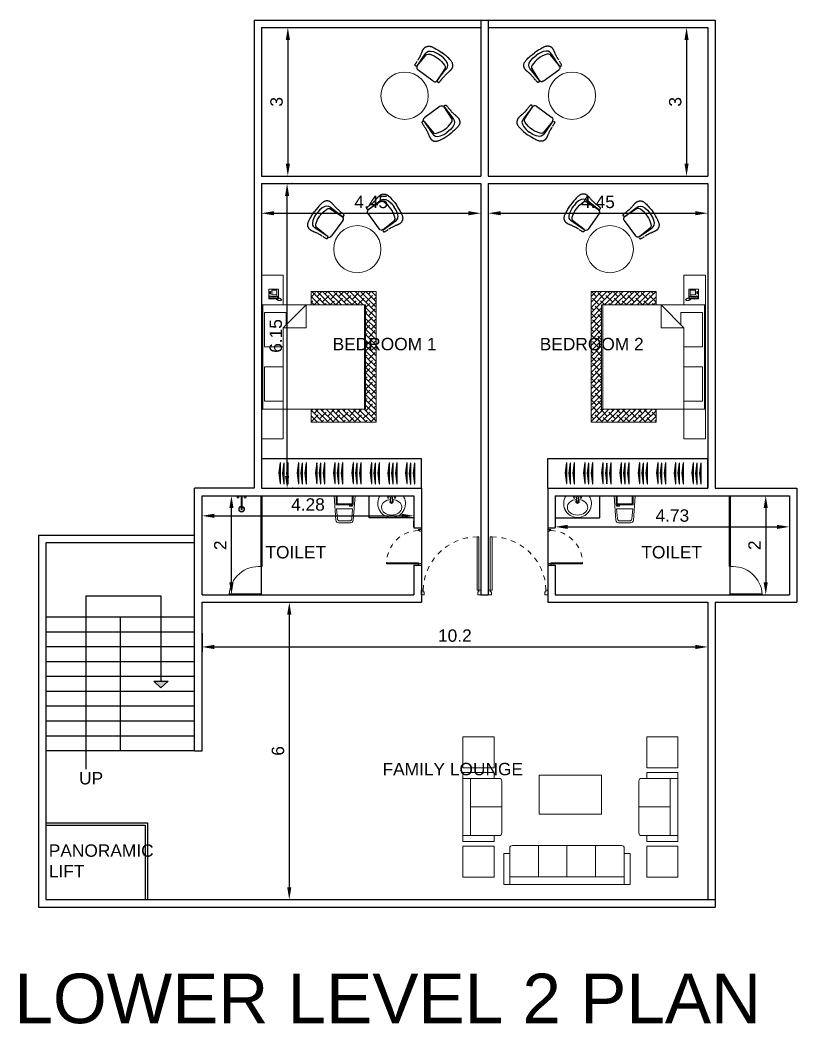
# Model space of a CAD drawing. Header units: metres. Extents: x 2480 to 2687, y 830 to 1066.
# Drawn here: x 2518.72 to 2534.39, y 871.99 to 892.25 of the extents above; entities that cross this region are included whole.
import ezdxf

# ---------------------------------------------------------------- set-up
doc = ezdxf.new("R2010")
doc.units = ezdxf.units.M
doc.linetypes.add('DASHED2', pattern=[0.375, 0.25, -0.125])
for name, color, linetype, lineweight in [('A-DOOR', 21, 'Continuous', 20), ('A-FURNITURE', 42, 'Continuous', 15), ('doors', 12, 'Continuous', 20), ('FUR', 32, 'Continuous', 15), ('furniture', 112, 'Continuous', 9), ('HAT', 9, 'Continuous', 0), ('wall', 7, 'Continuous', 30)]:
    doc.layers.add(name, color=color, linetype=linetype, lineweight=lineweight)
doc.layers.add('firnature', color=24, linetype='Continuous')
doc.layers.add('vatdung', color=9, linetype='Continuous')
doc.styles.add('ATTR', font='romans.shx', dxfattribs={"width": 0.8, "height": 1.2})
doc.styles.get("Standard").update_dxf_attribs({"font": 'arial.ttf'})
doc.dimstyles.new('ISO-25', dxfattribs={"dimtxt": 0.25, "dimasz": 0.25, "dimexe": 0.1, "dimexo": 0.625, "dimgap": 0.1, "dimtad": 1, "dimdsep": 46, "dimtxsty": 'Standard', "dimcen": 2.5, "dimclrd": 256, "dimclrt": 256, "dimadec": 0, "dimazin": 0, "dimtfac": 1, "dimtmove": 0, "dimatfit": 3, "dimfxl": 1, "dimarcsym": 0})

# ---------------------------------------------------------------- blocks, each defined once
blk = doc.blocks.new('*D395')
at = {"color": 0, "lineweight": -2, "transparency": 16777216}
for p, q in [((2524.211, 888.946), (2524.202, 888.946)), ((2524.211, 882.796), (2524.202, 882.796))]:
    blk.add_line(p, q, dxfattribs=at)
at = {"lineweight": -2, "transparency": 16777216}
blk.add_line((2524.102, 883.046), (2524.102, 888.696), dxfattribs=at)
at = {"lineweight": -3, "transparency": 16777216}
for points in [[(2524.061, 888.696), (2524.144, 888.696), (2524.102, 888.946)], [(2524.061, 883.046), (2524.144, 883.046), (2524.102, 882.796)]]:
    blk.add_solid(points, dxfattribs=at)
at = {"layer": 'Defpoints', "color": 0, "lineweight": -3, "transparency": 16777216}
for p in [(2523.586, 888.946), (2524.102, 888.946), (2523.586, 882.796)]:
    blk.add_point(p, dxfattribs=at)
at = {"lineweight": -3, "transparency": 16777216, "insert": (2523.875, 885.871), "char_height": 0.25, "attachment_point": 5, "rotation": 90}
blk.add_mtext('6.15', dxfattribs=at)
blk = doc.blocks.new('BED3')
at = {"layer": 'HAT'}
h = blk.add_hatch(dxfattribs=at)
h.set_pattern_fill('ANSI38,_O', color=256, scale=23.616)
h.set_pattern_definition([(45, (-846.376, -431.068), (-2.087379, 2.087379), []), (135, (-846.376, -431.068), (-6.262138, 2.087379), [7.38, -4.428])])
h.paths.add_polyline_path([(38.46, 80.06), (38.46, 88.12), (-1.68, 88.12), (-1.68, 38.09), (8.62, 38.09), (8.62, 80.06)])
h.paths.add_polyline_path([(38.46, 88.12), (38.46, 80.06), (88.68, 80.06), (88.68, 38.09), (98.83, 38.09), (98.83, 88.12)])
at = {"layer": 'FUR'}
for p, q in [((88.68, 80.06), (8.62, 80.06)), ((8.62, 80.06), (8.62, 0)), ((88.68, 79.13), (8.62, 79.13)), ((88.68, 0), (88.68, 80.06)), ((26.24, 34.32, 11.36), (8.62, 34.32, 11.36)), ((8.62, 34.32, 11.36), (26.24, 16.7, 11.36)), ((26.24, 16.7, 11.36), (26.24, 34.32, 11.36)), ((-14.26, 16.7), (8.62, 16.7)), ((-14.26, 16.7), (-14.26, 0)), ((4.15, 15.34, 27.83), (4.71, 15.52, 27.83)), ((8.62, 16.7), (8.62, 0)), ((14.49, 19.05, 12.8), (23.89, 19.05, 12.8)), ((14.49, 19.05, 12.8), (14.49, 2.35, 12.8)), ((88.68, 16.7, 11.36), (26.24, 16.7, 11.36)), ((40.83, 2.35, 12.8), (40.83, 16.7, 12.8)), ((56.17, 16.7, 12.8), (56.17, 2.35, 12.8)), ((82.52, 2.35, 12.8), (82.52, 16.7, 12.8)), ((88.68, 16.7), (111.56, 16.7)), ((88.68, 0), (88.68, 16.7)), ((111.56, 0), (111.56, 16.7)), ((-3.67, 13.05, 27.83), (-3.67, 5.54, 27.83)), ((3.94, 13.05, 27.83), (-3.67, 13.05, 27.83)), ((-2.69, 11.89, 27.83), (-2.69, 7.83, 27.83)), ((0.79, 11.89, 27.83), (-2.69, 11.89, 27.83)), ((-2.69, 7.83, 27.83), (0.79, 7.83, 27.83)), ((-1.82, 11.17, 27.83), (-1.82, 11.17, 27.83)), ((-1.82, 10.3, 27.83), (-1.82, 10.3, 27.83)), ((-1.82, 9.43, 27.83), (-1.82, 9.43, 27.83)), ((-1.82, 8.56, 27.83), (-1.82, 8.56, 27.83)), ((-0.95, 11.17, 27.83), (-0.95, 11.17, 27.83)), ((-0.95, 10.3, 27.83), (-0.95, 10.3, 27.83)), ((-0.95, 9.43, 27.83), (-0.95, 9.43, 27.83)), ((-0.95, 8.56, 27.83), (-0.95, 8.56, 27.83)), ((-0.08, 11.17, 27.83), (-0.08, 11.17, 27.83)), ((-0.08, 10.3, 27.83), (-0.08, 10.3, 27.83)), ((-0.08, 9.43, 27.83), (-0.08, 9.43, 27.83)), ((-0.08, 8.56, 27.83), (-0.08, 8.56, 27.83)), ((0.79, 7.83, 27.83), (0.79, 11.89, 27.83)), ((2.16, 6.99, 27.83), (2.16, 11.62, 27.83)), ((2.95, 12.53, 27.83), (3.29, 13.59, 27.83)), ((3.09, 6.99, 27.83), (3.09, 11.62, 27.83)), ((3.1, 13.77, 27.83), (3.66, 13.96, 27.83)), ((3.29, 14.14, 27.83), (3.84, 14.33, 27.83)), ((3.47, 14.52, 27.83), (4.03, 14.7, 27.83)), ((3.66, 14.89, 27.83), (4.22, 15.07, 27.83)), ((3.94, 5.54, 27.83), (3.94, 13.05, 27.83)), ((4.03, 11.36, 27.83), (4.59, 11.55, 27.83)), ((4.22, 11.73, 27.83), (4.77, 11.92, 27.83)), ((4.4, 12.1, 27.83), (4.96, 12.29, 27.83)), ((4.59, 15.07, 27.83), (5.14, 15.26, 27.83)), ((4.59, 12.47, 27.83), (5.14, 12.66, 27.83)), ((4.77, 14.7, 27.83), (5.33, 14.89, 27.83)), ((4.77, 12.85, 27.83), (5.33, 13.03, 27.83)), ((4.96, 14.33, 27.83), (5.51, 14.52, 27.83)), ((4.96, 13.96, 27.83), (5.51, 14.14, 27.83)), ((4.96, 13.59, 27.83), (5.51, 13.77, 27.83)), ((4.96, 13.22, 27.83), (5.51, 13.4, 27.83)), ((8.62, 0), (-14.26, 0)), ((-3.67, 5.54, 27.83), (3.94, 5.54, 27.83)), ((0.07, 6.82, 27.83), (-1.82, 6.82, 27.83)), ((-1.82, 6.82, 27.83), (-1.82, 6.38, 27.83)), ((-1.82, 6.38, 27.83), (0.07, 6.38, 27.83)), ((0.07, 6.38, 27.83), (0.07, 6.82, 27.83)), ((8.62, 0.93), (88.68, 0.93)), ((88.68, 0), (8.62, 0)), ((14.49, 2.35, 12.8), (40.83, 2.35, 12.8)), ((56.17, 2.35, 12.8), (82.52, 2.35, 12.8)), ((111.56, 0), (88.68, 0))]:
    blk.add_line(p, q, dxfattribs=at)
for points in [[(8.62, 38.09), (-1.68, 38.09), (-1.68, 88.12), (16.2, 88.12)], [(16.2, 88.12), (98.83, 88.12), (98.83, 38.09), (88.68, 38.09)]]:
    blk.add_lwpolyline(points, dxfattribs=at)
for centre, start, end in [((2.62, 11.62, 27.83), 298.49146, 241.50854), ((2.62, 6.99, 27.83), 118.49146, 61.50854)]:
    blk.add_arc(centre, 0.972, start, end, dxfattribs=at)
blk = doc.blocks.new('A$C362561F3')
at = {"layer": 'vatdung'}
for p, q in [((42, 441), (41, 420)), ((43, 460), (42, 441)), ((44, 479), (43, 460)), ((45, 496), (44, 479)), ((46, 511), (45, 496)), ((47, 523), (46, 511)), ((48, 532), (47, 523)), ((49, 540), (48, 532)), ((50, 546), (49, 540)), ((51, 550), (50, 546)), ((52, 554), (51, 550)), ((54, 556), (52, 554)), ((55, 558), (54, 556)), ((56, 560), (55, 558)), ((58, 561), (56, 560)), ((60, 563), (58, 561)), ((62, 564), (60, 563)), ((64, 565), (62, 564)), ((66, 566), (64, 565)), ((69, 566), (66, 566)), ((71, 567), (69, 566)), ((75, 567), (71, 567)), ((78, 566), (75, 567)), ((82, 566), (78, 566)), ((86, 564), (82, 566)), ((90, 562), (86, 564)), ((95, 559), (90, 562)), ((100, 555), (95, 559)), ((105, 549), (96, 277)), ((105, 549), (100, 555)), ((122, 231), (105, 546)), ((105, 544), (105, 544)), ((105, 544), (105, 544)), ((165, 609), (578, 609)), ((638, 546), (621, 231)), ((638, 549), (647, 277)), ((657, 564), (661, 566)), ((661, 566), (665, 566)), ((665, 566), (669, 567)), ((669, 567), (672, 567)), ((672, 567), (675, 566)), ((675, 566), (677, 566)), ((677, 566), (679, 565)), ((679, 565), (682, 564)), ((682, 564), (684, 563)), ((684, 563), (685, 561)), ((685, 561), (687, 560)), ((687, 560), (688, 558)), ((688, 558), (690, 556)), ((690, 556), (691, 554)), ((691, 554), (692, 550)), ((692, 550), (693, 546)), ((693, 546), (694, 540)), ((694, 540), (695, 532)), ((695, 532), (696, 523)), ((696, 523), (697, 511)), ((697, 511), (698, 496)), ((698, 496), (699, 479)), ((699, 479), (700, 460)), ((701, 441), (702, 420)), ((6, 219), (5, 210)), ((8, 227), (6, 219)), ((10, 237), (8, 227)), ((13, 247), (10, 237)), ((15, 257), (13, 247)), ((18, 269), (15, 257)), ((21, 281), (18, 269)), ((24, 295), (21, 281)), ((27, 309), (24, 295)), ((30, 325), (27, 309)), ((33, 342), (30, 325)), ((35, 360), (33, 342)), ((37, 379), (35, 360)), ((39, 399), (37, 379)), ((41, 420), (39, 399)), ((96, 277), (94, 217)), ((94, 217), (100, 184)), ((142, 202), (122, 231)), ((621, 231), (601, 202)), ((649, 217), (644, 184)), ((647, 277), (649, 217)), ((702, 420), (704, 399)), ((704, 399), (706, 379)), ((706, 379), (708, 360)), ((708, 360), (710, 342)), ((710, 342), (713, 325)), ((713, 325), (716, 309)), ((716, 309), (719, 295)), ((719, 295), (722, 281)), ((722, 281), (725, 269)), ((725, 269), (728, 257)), ((728, 257), (731, 247)), ((731, 247), (733, 237)), ((733, 237), (735, 227)), ((735, 227), (737, 219)), ((737, 219), (738, 210)), ((1, 181), (0, 174)), ((0, 174), (0, 167)), ((0, 167), (0, 160)), ((0, 160), (0, 153)), ((0, 153), (1, 146)), ((2, 195), (1, 188)), ((1, 188), (1, 181)), ((1, 146), (2, 139)), ((3, 203), (2, 195)), ((2, 139), (4, 132)), ((5, 210), (3, 203)), ((4, 132), (6, 125)), ((6, 125), (8, 118)), ((8, 118), (11, 111)), ((11, 111), (14, 104)), ((14, 104), (18, 97)), ((18, 97), (22, 90)), ((22, 90), (27, 83)), ((27, 83), (32, 76)), ((32, 76), (37, 70)), ((37, 70), (43, 64)), ((43, 64), (50, 59)), ((50, 59), (57, 53)), ((57, 53), (65, 48)), ((65, 48), (73, 44)), ((73, 44), (83, 39)), ((83, 39), (95, 35)), ((95, 35), (108, 30)), ((100, 184), (116, 147)), ((108, 30), (122, 26)), ((116, 147), (149, 116)), ((122, 26), (140, 22)), ((140, 22), (161, 18)), ((173, 184), (142, 202)), ((149, 116), (206, 90)), ((161, 18), (188, 14)), ((272, 158), (173, 184)), ((188, 14), (221, 11)), ((206, 90), (281, 73)), ((221, 11), (262, 7)), ((262, 7), (313, 3)), ((324, 150), (272, 158)), ((281, 73), (333, 68)), ((313, 3), (373, 0)), ((370, 150), (324, 150)), ((333, 68), (373, 68)), ((410, 68), (370, 68)), ((419, 150), (373, 150)), ((433, 3), (373, 0)), ((462, 73), (410, 68)), ((471, 158), (419, 150)), ((482, 7), (433, 3)), ((537, 90), (462, 73)), ((570, 184), (471, 158)), ((523, 11), (482, 7)), ((556, 14), (523, 11)), ((594, 116), (537, 90)), ((582, 18), (556, 14)), ((601, 202), (570, 184)), ((604, 22), (582, 18)), ((627, 147), (594, 116)), ((621, 26), (604, 22)), ((636, 30), (621, 26)), ((644, 184), (627, 147)), ((648, 35), (636, 30)), ((660, 39), (648, 35)), ((670, 44), (660, 39)), ((679, 48), (670, 44)), ((686, 53), (679, 48)), ((694, 59), (686, 53)), ((700, 64), (694, 59)), ((706, 70), (700, 64)), ((711, 76), (706, 70)), ((716, 83), (711, 76)), ((721, 90), (716, 83)), ((725, 97), (721, 90)), ((729, 104), (725, 97)), ((732, 111), (729, 104)), ((735, 118), (732, 111)), ((738, 125), (735, 118)), ((738, 210), (740, 203)), ((740, 132), (738, 125)), ((740, 203), (741, 195)), ((741, 139), (740, 132)), ((741, 195), (742, 188)), ((742, 146), (741, 139)), ((742, 188), (742, 181)), ((742, 181), (743, 174)), ((743, 153), (742, 146)), ((743, 174), (743, 167)), ((743, 167), (743, 160)), ((743, 160), (743, 153))]:
    blk.add_line(p, q, dxfattribs=at)
for centre, start, end in [((165, 549), 90, 183.0587), ((578, 549), 356.9413, 90)]:
    blk.add_arc(centre, 60, start, end, dxfattribs=at)
blk = doc.blocks.new('A$C679C0CE6')
at = {"layer": 'firnature', "color": 8}
for points in [[(0.027, 0), (0, 0.207), (0.027, 0.421)], [(0.027, 0.421), (0.033, 0.421), (0.033, 0), (0.027, 0)], [(0.027, 0.046), (0.006, 0.207), (0.027, 0.374)], [(0.027, 0.046), (0.027, 0.374)]]:
    blk.add_lwpolyline(points, dxfattribs=at)
blk = doc.blocks.new('A$C2CD827C7')
at = {"layer": 'FUR'}
for p, q in [((0, 0.157), (0, 0.787)), ((0, 0.787), (0.63, 0.787)), ((0.63, 0.787), (0.63, 0.157)), ((0.722, 0.787), (0.722, 0.157)), ((0.722, 0.787), (2.112, 0.787)), ((0.84, 0.787), (0.84, 0.052)), ((1.994, 0.63), (0.84, 0.63)), ((1.417, 0.63), (1.417, 0)), ((1.994, 0.787), (1.994, 0.052)), ((2.112, 0.787), (2.112, 0.157)), ((2.205, 0.787), (2.205, 0.157)), ((2.834, 0.787), (2.205, 0.787)), ((2.834, 0.157), (2.834, 0.787)), ((0.63, 0.157), (0, 0.157)), ((0.84, 0.157), (0.722, 0.157)), ((1.942, 0), (0.893, 0)), ((2.112, 0.157), (1.994, 0.157)), ((2.205, 0.157), (2.834, 0.157))]:
    blk.add_line(p, q, dxfattribs=at)
for centre, start, end in [((0.893, 0.052), 180, 270), ((1.942, 0.052), 270, 0)]:
    blk.add_arc(centre, 0.0525, start, end, dxfattribs=at)
blk = doc.blocks.new('A$C54853724')
at = {"layer": 'FUR'}
for p, q in [((0.787, 2.544), (0.157, 2.544)), ((0.157, 2.426), (0.157, 2.544)), ((0.787, 2.544), (0.787, 0)), ((0, 0.17), (0, 2.374)), ((0.787, 2.426), (0.052, 2.426)), ((0.63, 0.118), (0.63, 2.426)), ((0.63, 1.849), (0, 1.849)), ((0.63, 1.272), (0, 1.272)), ((0.63, 0.695), (0, 0.695)), ((0.787, 0.118), (0.052, 0.118)), ((0.157, 0), (0.157, 0.118)), ((0.787, 0), (0.157, 0))]:
    blk.add_line(p, q, dxfattribs=at)
for centre, start, end in [((0.052, 2.374), 90, 180), ((0.052, 0.17), 180, 270)]:
    blk.add_arc(centre, 0.0525, start, end, dxfattribs=at)
blk = doc.blocks.new('Chuveiro (P)')
at = {"layer": 'furniture'}
for p, q in [((0.073, 0.38), (0.073, 0)), ((0.097, 0.38), (0.097, 0)), ((-0.04, 0.057), (0.01, 0.057)), ((-0.037, 0.017), (-0.04, 0.057)), ((-0.037, 0.017), (0.007, 0.017)), ((-0.03, 0.017), (-0.03, 0)), ((0, 0.017), (0, 0)), ((0.007, 0.017), (0.01, 0.057)), ((0.163, 0.017), (0.16, 0.057)), ((0.21, 0.057), (0.16, 0.057)), ((0.207, 0.017), (0.163, 0.017)), ((0.17, 0.017), (0.17, 0)), ((0.2, 0.017), (0.2, 0)), ((0.207, 0.017), (0.21, 0.057))]:
    blk.add_line(p, q, dxfattribs=at)
for centre, radius, start, end in [((0.085, 0.377), 0.0825, 278.4801, 261.5199), ((0.085, 0.377), 0.0693, 280.118, 259.882), ((0.085, 0.38), 0.0122, 0, 180)]:
    blk.add_arc(centre, radius, start, end, dxfattribs=at)
blk = doc.blocks.new('*U424')
for p, q in [((-262.5, 0), (-216.9675, -614.6725)), ((262.5, 0), (-262.5, 0)), ((-212.5, -225), (-212.5, 0)), ((-187.5, -200), (-187.5, 0)), ((187.5, 0), (187.5, -200)), ((212.5, 0), (212.5, -225)), ((216.97, -614.6725), (262.5, 0)), ((212.5, -225), (-212.5, -225)), ((-200, -237.5), (-150, -237.5)), ((-200, -262.5), (-200, -237.5)), ((187.5, -200), (-187.5, -200)), ((-150, -237.5), (-150, -225)), ((-125, -225), (-125, -262.5)), ((-125, -262.5), (-200, -262.5)), ((-178.8875, -578.3525), (-200, -325)), ((-200, -325), (200, -325)), ((200, -325), (178.8875, -578.3525)), ((150, -675), (-150, -675)), ((125, -625), (-125, -625))]:
    blk.add_line(p, q)
for centre, radius, start, end in [((-144.5675, -601.635), 73.5657, 190.2087, 265.7652), ((-129.06, -575.2425), 49.9235, 183.5743, 274.6655), ((129.0625, -575.2425), 49.9235, 265.3345, 356.4257), ((144.57, -601.635), 73.5657, 274.2348, 349.7913)]:
    blk.add_arc(centre, radius, start, end)
at = {"style": 'ATTR', "width": 0.8, "flags": 9}
blk.add_attdef('ESTCODE', (0, 0), '', height=0.0000173, dxfattribs=at)
blk = doc.blocks.new('$@$_rakovina5')
at = {"lineweight": 13}
for p, q in [((-230, -20), (230, -20)), ((-20, -52), (-14, -144)), ((-14, -144), (-12, -147)), ((-12, -147), (-9, -149)), ((-9, -149), (-3, -151)), ((-3, -151), (0, -151)), ((3, -151), (0, -151)), ((9, -149), (3, -151)), ((12, -147), (9, -149)), ((14, -144), (12, -147)), ((20, -52), (14, -144))]:
    blk.add_line(p, q, dxfattribs=at)
for centre, radius in [((-66, -56), 15.2), ((0, -52), 19.3), ((66, -56), 15.2)]:
    blk.add_circle(centre, radius, dxfattribs=at)
for centre, radius, start, end in [((-5, -178), 275, 144.9147, 205.5417), ((5, -178), 275, 334.4583, 35.0853), ((0, -182), 278, 204.3749, 335.6251)]:
    blk.add_arc(centre, radius, start, end, dxfattribs=at)
at = {"lineweight": 5}
for radius, start, end in [(34.5, 117.6597, 62.3403), (19.1, 140.7325, 39.2675)]:
    blk.add_arc((0, -139), radius, start, end, dxfattribs=at)
at = {"lineweight": 5, "extrusion": (0, 0, -1)}
blk.add_ellipse((0, -252), major_axis=(206, 0), ratio=0.765899, start_param=4.794604, end_param=10.913359, dxfattribs=at)
blk = doc.blocks.new('A$C07A560C8')
at = {"linetype": 'Continuous'}
for p, q in [((0, 4), (1.6, 4)), ((0, 0), (0, 4)), ((2.5, 0), (0, 0)), ((1.6, 4), (1.6, 2.5)), ((1.6, 2.5), (2.5, 2.5)), ((2.5, 2.5), (2.5, 0))]:
    blk.add_line(p, q, dxfattribs=at)
blk = doc.blocks.new('D45l')
at = {"layer": 'A-DOOR'}
for p, q in [((8.1, 36.42), (8.1, 2.74)), ((9.24, 36.42), (8.1, 36.42)), ((9.24, 36.42), (9.24, 2.74)), ((8.1, 2.74), (9.24, 2.74))]:
    blk.add_line(p, q, dxfattribs=at)
at = {"layer": 'A-DOOR', "color": 9, "linetype": 'DASHED2'}
blk.add_arc((8.96, 2.03), 34.39, 1.18698, 89.52136, dxfattribs=at)
at = {"layer": 'A-DOOR', "yscale": 0.7654500000000001, "zscale": 0.7654500000000001}
for p, xscale in [((6.87, -0.32), 0.7654500000000001), ((44.57, -0.32), -0.7654500000000001)]:
    blk.add_blockref('A$C07A560C8', p, dxfattribs=dict(at, xscale=xscale))

msp = doc.modelspace()

# ---------------------------------------------------------------- hatches: boundary and pattern name
h = msp.add_hatch(color=256)
h.dxf.hatch_style = 1
h.paths.add_polyline_path([(2521.413, 878.904), (2521.558, 878.768), (2521.702, 878.904)])

# ---------------------------------------------------------------- linework, layer by layer
for p, q in [((2523.436, 892.246), (2523.436, 882.796)), ((2523.436, 892.246), (2532.736, 892.246)), ((2528.011, 892.246), (2528.011, 889.096)), ((2528.161, 892.246), (2528.161, 889.096)), ((2532.736, 892.246), (2532.736, 882.796)), ((2523.586, 892.096), (2523.586, 889.096)), ((2523.586, 892.096), (2528.011, 892.096)), ((2524.211, 892.096), (2524.217, 892.096)), ((2528.161, 892.096), (2532.586, 892.096)), ((2531.961, 892.096), (2532.06, 892.096)), ((2532.586, 892.096), (2532.586, 889.096)), ((2524.117, 891.846), (2524.117, 889.346)), ((2532.16, 891.846), (2532.16, 889.346)), ((2523.586, 889.096), (2528.011, 889.096)), ((2524.211, 889.096), (2524.217, 889.096)), ((2528.161, 889.096), (2532.586, 889.096)), ((2531.961, 889.096), (2532.06, 889.096)), ((2523.586, 888.946), (2528.011, 888.946)), ((2523.586, 888.946), (2523.586, 882.796)), ((2528.011, 888.946), (2528.011, 880.646)), ((2528.161, 888.946), (2532.586, 888.946)), ((2528.161, 888.946), (2528.161, 880.646)), ((2532.586, 888.946), (2532.586, 882.796)), ((2523.586, 888.321), (2523.586, 888.247)), ((2523.836, 888.347), (2527.761, 888.347)), ((2528.011, 888.321), (2528.011, 888.247)), ((2528.161, 888.321), (2528.161, 888.247)), ((2528.411, 888.347), (2532.336, 888.347)), ((2532.586, 888.321), (2532.586, 888.247)), ((2522.236, 877.496), (2522.236, 882.796)), ((2523.436, 882.796), (2522.236, 882.796)), ((2523.586, 882.796), (2526.811, 882.796)), ((2526.811, 882.796), (2526.811, 880.496)), ((2529.361, 882.796), (2529.361, 880.496)), ((2529.361, 882.796), (2532.586, 882.796)), ((2532.736, 882.796), (2534.386, 882.796)), ((2534.386, 882.796), (2534.386, 880.496)), ((2522.386, 882.646), (2526.661, 882.646)), ((2522.386, 880.646), (2522.386, 882.646)), ((2523.011, 882.646), (2523.08, 882.646)), ((2523.586, 880.646), (2523.586, 882.646)), ((2526.661, 882.646), (2526.661, 881.996)), ((2529.511, 882.646), (2529.511, 881.996)), ((2529.511, 882.646), (2534.236, 882.646)), ((2533.036, 882.646), (2533.036, 880.646)), ((2533.611, 882.646), (2533.657, 882.646)), ((2534.236, 882.646), (2534.236, 880.646)), ((2522.98, 880.896), (2522.98, 882.396)), ((2533.757, 882.396), (2533.757, 880.896)), ((2522.386, 882.021), (2522.386, 882.14)), ((2522.636, 882.24), (2526.411, 882.24)), ((2526.661, 882.021), (2526.661, 882.14)), ((2526.661, 881.996), (2526.811, 881.996)), ((2529.361, 881.996), (2529.511, 881.996)), ((2529.761, 882.018), (2533.986, 882.018)), ((2534.236, 882.021), (2534.236, 881.918)), ((2519.086, 881.846), (2519.086, 874.346)), ((2522.236, 881.846), (2519.086, 881.846)), ((2519.236, 881.696), (2519.236, 874.496)), ((2522.236, 881.696), (2519.236, 881.696)), ((2526.661, 881.246), (2526.811, 881.246)), ((2526.661, 881.246), (2526.661, 880.646)), ((2529.361, 881.246), (2529.511, 881.246)), ((2529.511, 881.246), (2529.511, 880.646)), ((2520.046, 877.13), (2520.046, 880.623)), ((2520.046, 880.623), (2521.558, 880.623)), ((2521.558, 880.623), (2521.558, 878.904)), ((2522.386, 880.646), (2526.661, 880.646)), ((2522.386, 880.496), (2526.811, 880.496)), ((2522.386, 877.496), (2522.386, 880.496)), ((2523.011, 880.646), (2523.08, 880.646)), ((2523.011, 880.496), (2524.246, 880.496)), ((2528.011, 880.646), (2528.161, 880.646)), ((2529.361, 880.496), (2532.586, 880.496)), ((2529.511, 880.646), (2534.236, 880.646)), ((2532.586, 880.496), (2532.586, 874.496)), ((2532.736, 880.496), (2532.736, 874.496)), ((2532.736, 880.496), (2532.736, 874.346)), ((2532.736, 880.496), (2534.386, 880.496)), ((2533.611, 880.646), (2533.657, 880.646)), ((2522.236, 880.196), (2519.236, 880.196)), ((2520.736, 880.196), (2520.736, 877.496)), ((2524.146, 880.246), (2524.146, 874.746)), ((2522.236, 879.896), (2519.236, 879.896)), ((2522.386, 879.871), (2522.386, 879.494)), ((2532.586, 879.871), (2532.586, 879.494)), ((2522.236, 879.596), (2519.236, 879.596)), ((2522.636, 879.594), (2532.336, 879.594)), ((2522.236, 879.296), (2519.236, 879.296)), ((2522.236, 878.996), (2519.236, 878.996)), ((2521.558, 878.768), (2521.413, 878.904)), ((2521.413, 878.904), (2521.702, 878.904)), ((2521.558, 878.768), (2521.702, 878.904)), ((2522.236, 878.696), (2519.236, 878.696)), ((2522.236, 878.396), (2519.236, 878.396)), ((2522.236, 878.096), (2519.236, 878.096)), ((2522.236, 877.796), (2519.236, 877.796)), ((2522.236, 877.496), (2519.236, 877.496)), ((2522.236, 877.496), (2522.386, 877.496)), ((2519.236, 874.496), (2532.736, 874.496)), ((2523.011, 874.496), (2524.246, 874.496)), ((2519.086, 874.346), (2532.736, 874.346))]:
    msp.add_line(p, q)
at = {"color": 5, "lineweight": 50}
for p, q in [((2523.586, 881.215), (2523.586, 882.646)), ((2533.036, 881.215), (2533.036, 882.646)), ((2523.586, 880.652), (2522.936, 880.652)), ((2523.586, 880.646), (2523.586, 880.652)), ((2533.036, 880.646), (2533.036, 880.652)), ((2533.036, 880.652), (2533.686, 880.652))]:
    msp.add_line(p, q, dxfattribs=at)
at = {"color": 5}
for p, q in [((2519.236, 876.046), (2521.286, 876.046)), ((2521.286, 876.046), (2521.286, 874.496)), ((2519.236, 875.996), (2521.236, 875.996)), ((2521.236, 875.996), (2521.236, 874.496))]:
    msp.add_line(p, q, dxfattribs=at)
at = {"lineweight": -3}
for points in [[(2524.076, 891.846), (2524.159, 891.846), (2524.117, 892.096)], [(2532.118, 891.846), (2532.201, 891.846), (2532.16, 892.096)], [(2524.076, 889.346), (2524.159, 889.346), (2524.117, 889.096)], [(2532.118, 889.346), (2532.201, 889.346), (2532.16, 889.096)], [(2523.836, 888.389), (2523.836, 888.306), (2523.586, 888.347)], [(2527.761, 888.389), (2527.761, 888.306), (2528.011, 888.347)], [(2528.411, 888.389), (2528.411, 888.306), (2528.161, 888.347)], [(2532.336, 888.389), (2532.336, 888.306), (2532.586, 888.347)], [(2522.938, 882.396), (2523.022, 882.396), (2522.98, 882.646)], [(2533.715, 882.396), (2533.798, 882.396), (2533.757, 882.646)], [(2522.636, 882.282), (2522.636, 882.199), (2522.386, 882.24)], [(2526.411, 882.282), (2526.411, 882.199), (2526.661, 882.24)], [(2529.761, 882.059), (2529.761, 881.976), (2529.511, 882.018)], [(2533.986, 882.059), (2533.986, 881.976), (2534.236, 882.018)], [(2522.938, 880.896), (2523.022, 880.896), (2522.98, 880.646)], [(2533.715, 880.896), (2533.798, 880.896), (2533.757, 880.646)], [(2524.104, 880.246), (2524.188, 880.246), (2524.146, 880.496)], [(2522.636, 879.636), (2522.636, 879.552), (2522.386, 879.594)], [(2532.336, 879.636), (2532.336, 879.552), (2532.586, 879.594)], [(2524.104, 874.746), (2524.188, 874.746), (2524.146, 874.496)]]:
    msp.add_solid(points, dxfattribs=at)
at = {"layer": 'doors', "color": 5}
for centre, start, end in [((2523.529, 880.624), 84.5227, 177.2861), ((2533.093, 880.624), 2.7139, 95.4773)]:
    msp.add_arc(centre, 0.594, start, end, dxfattribs=at)
at = {"layer": 'FUR'}
msp.add_lwpolyline([(2530.445, 877.008), (2530.445, 876.221), (2529.186, 876.221), (2529.186, 877.008)], close=True, dxfattribs=at)
for centre in [(2526.473, 890.719), (2529.849, 890.719), (2525.519, 887.622), (2530.612, 887.622)]:
    msp.add_circle(centre, 0.477, dxfattribs=at)
at = {"layer": 'furniture', "lineweight": -2}
for p, q in [((2525.761, 882.197), (2525.761, 882.646)), ((2530.411, 882.197), (2530.411, 882.646)), ((2526.661, 882.197), (2525.761, 882.197)), ((2529.511, 882.197), (2530.411, 882.197))]:
    msp.add_line(p, q, dxfattribs=at)
at = {"layer": 'wall', "color": 18, "true_color": 0x000000}
for p, q in [((2523.586, 883.396), (2526.811, 883.396)), ((2526.811, 882.796), (2526.811, 883.396)), ((2529.361, 883.396), (2532.586, 883.396)), ((2529.361, 882.796), (2529.361, 883.396)), ((2532.586, 882.796), (2532.586, 883.396)), ((2523.586, 882.796), (2526.811, 882.796))]:
    msp.add_line(p, q, dxfattribs=at)

# ---------------------------------------------------------------- block references
at = {"layer": 'A-DOOR', "extrusion": (0, 0, -1), "yscale": 0.03188088091862116, "zscale": -0.03188088091862116}
for p, xscale in [((-2528.23, 880.656), 0.03188088091862116), ((-2527.942, 880.656), -0.03188088091862116)]:
    msp.add_blockref('D45l', p, dxfattribs=dict(at, xscale=xscale))
at = {"layer": 'A-FURNITURE', "extrusion": (0, 0, -1), "zscale": -1, "rotation": 180}
for p in [(-2523.936, 883.312), (-2524.01, 883.306), (-2524.091, 883.309), (-2524.304, 883.312), (-2524.379, 883.306), (-2524.46, 883.309), (-2524.672, 883.312), (-2524.747, 883.306), (-2524.828, 883.309), (-2525.041, 883.312), (-2525.115, 883.306), (-2525.196, 883.309), (-2525.409, 883.312), (-2525.484, 883.306), (-2525.565, 883.309), (-2525.777, 883.312), (-2525.852, 883.306), (-2525.933, 883.309), (-2526.135, 883.31), (-2526.21, 883.306), (-2526.291, 883.309), (-2526.492, 883.312), (-2526.567, 883.303), (-2526.648, 883.306), (-2529.711, 883.312), (-2529.785, 883.306), (-2529.866, 883.309), (-2530.079, 883.312), (-2530.154, 883.306), (-2530.235, 883.309), (-2530.447, 883.312), (-2530.522, 883.306), (-2530.603, 883.309), (-2530.816, 883.312), (-2530.89, 883.306), (-2530.971, 883.309), (-2531.184, 883.312), (-2531.259, 883.306), (-2531.34, 883.309), (-2531.552, 883.312), (-2531.627, 883.306), (-2531.708, 883.309), (-2531.91, 883.31), (-2531.985, 883.306), (-2532.066, 883.309), (-2532.267, 883.312), (-2532.342, 883.303), (-2532.423, 883.306)]:
    msp.add_blockref('A$C679C0CE6', p, dxfattribs=at)
at = {"layer": 'doors', "extrusion": (0, 0, -1), "yscale": 0.019114444619227, "zscale": -0.019114444619227}
for p, xscale, rotation in [((-2526.805, 881.114), -0.019114444619227, 269.9999999999586), ((-2529.367, 881.114), 0.019114444619227, 90.00000000004138)]:
    msp.add_blockref('D45l', p, dxfattribs=dict(at, xscale=xscale, rotation=rotation))
at = {"layer": 'FUR', "yscale": 0.02622950819672131, "zscale": 0.02622950819672131}
for p, xscale, rotation in [((2523.586, 886.722), 0.02622950819672131, 270), ((2532.545, 886.722), -0.02622950819672131, 90)]:
    msp.add_blockref('BED3', p, dxfattribs=dict(at, xscale=xscale, rotation=rotation))
at = {"layer": 'FUR', "xscale": -1, "rotation": 90}
msp.add_blockref('A$C2CD827C7', (2528.433, 877.782), dxfattribs=at)
at = {"layer": 'FUR', "rotation": 270}
for name, p in [('A$C2CD827C7', (2531.199, 877.782)), ('A$C54853724', (2528.476, 875.586))]:
    msp.add_blockref(name, p, dxfattribs=at)
at = {"layer": 'furniture'}
for name, p, xscale, yscale, zscale, rotation in [('Chuveiro (P)', (2523.124, 882.644), -0.7143890813859273, 0.7143890813859273, 0.7143890813859273, 179.9434343326233), ('*U424', (2525.261, 882.646), -0.0008088235295765, 0.0008088235295765, 0.0008088235295765, 359.9999999996527)]:
    msp.add_blockref(name, p, dxfattribs=dict(at, xscale=xscale, yscale=yscale, zscale=zscale, rotation=rotation))
at = {"layer": 'furniture', "lineweight": 0, "xscale": -0.0010000000002037, "yscale": 0.0010000000002037, "zscale": 0.0010000000002037, "rotation": 0.0001304957722680911}
msp.add_blockref('$@$_rakovina5', (2526.211, 882.666), dxfattribs=at)
at = {"layer": 'furniture', "lineweight": 0, "xscale": 0.0010000000002037, "yscale": 0.0010000000002037, "zscale": 0.0010000000002037}
msp.add_blockref('$@$_rakovina5', (2529.961, 882.666), dxfattribs=at)
at = {"layer": 'furniture', "xscale": 0.0008088235295765, "yscale": 0.0008088235295765, "zscale": 0.0008088235295765}
msp.add_blockref('*U424', (2530.911, 882.646), dxfattribs=at)
at = {"layer": 'vatdung'}
for p, xscale, yscale, zscale, rotation in [((2527.512, 891.382), 0.0009368478044936298, 0.0009368478044936298, 0.0009368478044936298, 144.0484770815108), ((2528.81, 891.382), -0.0009368478044936298, 0.0009368478044936298, 0.0009368478044936298, 215.9515229184892), ((2527.651, 890.136), -0.0009368478044936299, 0.0009368478044936297, 0.0009368478044936297, 35.95152291848918), ((2528.671, 890.136), 0.0009368478044936299, 0.0009368478044936299, 0.0009368478044936299, 324.0484770815108), ((2526.103, 888.801), -0.0009368478044936299, 0.0009368478044936297, 0.0009368478044936297, 125.9515229184892), ((2530.028, 888.801), 0.0009368478044936299, 0.0009368478044936299, 0.0009368478044936299, 234.0484770815108), ((2524.857, 888.662), 0.0009368478044936297, 0.0009368478044936297, 0.0009368478044936297, 234.0484770815108), ((2531.274, 888.662), -0.0009368478044936298, 0.0009368478044936297, 0.0009368478044936297, 125.9515229184892)]:
    msp.add_blockref('A$C362561F3', p, dxfattribs=dict(at, xscale=xscale, yscale=yscale, zscale=zscale, rotation=rotation))

# ---------------------------------------------------------------- texts
at = {"lineweight": -3}
for s, height, p in [('BEDROOM 1', 0.25, (2525.021, 885.582)), ('BEDROOM 2', 0.25, (2529.199, 885.582)), ('TOILET', 0.25, (2523.665, 881.382)), ('TOILET', 0.25, (2531.248, 881.382)), ('FAMILY LOUNGE', 0.25, (2526.027, 877.005)), ('UP', 0.25, (2519.906, 876.82)), ('PANORAMIC', 0.25, (2519.295, 875.36)), ('LIFT', 0.25, (2519.296, 874.943)), ('LOWER LEVEL 2 PLAN', 1, (2518.602, 872.001))]:
    msp.add_text(s, height=height, dxfattribs=at).set_placement(p)
at = {"char_height": 0.25, "attachment_point": 5, "rotation": 90}
for s, insert in [('3', (2523.89, 890.596)), ('3', (2531.932, 890.596)), ('2', (2522.754, 881.646)), ('2', (2533.531, 881.646)), ('6', (2523.918, 877.496))]:
    msp.add_mtext(s, dxfattribs=dict(at, insert=insert))
at = {"char_height": 0.25, "attachment_point": 5}
for s, insert in [('4.45', (2525.798, 888.574)), ('4.45', (2530.373, 888.574)), ('4.28', (2524.523, 882.468)), ('4.73', (2531.873, 882.245)), ('10.2', (2527.486, 879.822))]:
    msp.add_mtext(s, dxfattribs=dict(at, insert=insert))

# ---------------------------------------------------------------- dimensions: what is measured, and where the dimension line sits
at = {"color": 4, "lineweight": -3}
dim = msp.add_linear_dim(base=(2524.102, 888.946), p1=(2523.586, 882.796), p2=(2523.586, 888.946), angle=90, dimstyle='ISO-25', dxfattribs=at)
dim.commit()
dim.dimension.update_dxf_attribs({"geometry": '*D395', "text_midpoint": (2523.875, 885.871)})

doc.saveas('drawing.dxf')
